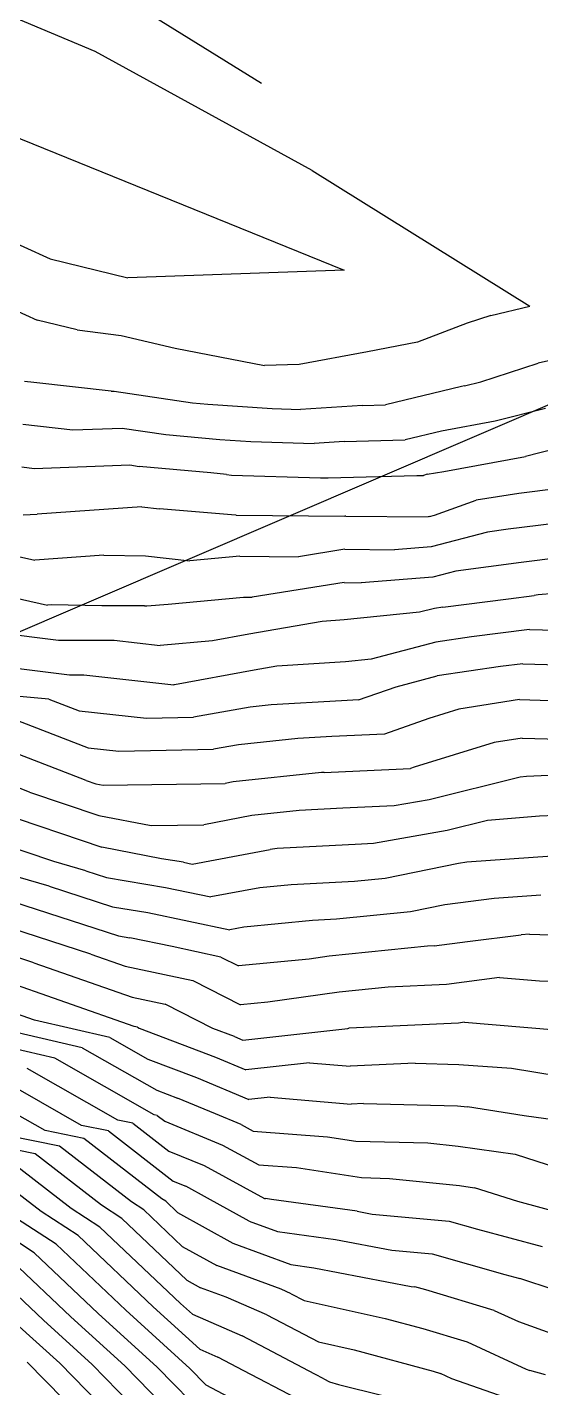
# Model space of a CAD drawing. Header units: metres. Extents: x -1120501 to 1198934, y -4928884 to 66998.
# Drawn here: x 835.8 to 888, y -841.4 to -702.9 of the extents above; entities that cross this region are included whole.
import ezdxf

# ---------------------------------------------------------------- set-up
doc = ezdxf.new("R2010")
doc.units = ezdxf.units.M
doc.layers.add('Cross Sections', color=10, linetype='Continuous')
doc.layers.add('SURF2CONTOURS', color=7, linetype='Continuous', lineweight=0)

msp = doc.modelspace()

# ---------------------------------------------------------------- linework, layer by layer
at = {"color": 7, "lineweight": 0}
msp.add_circle((-684.64, 190.5), 66807.04, dxfattribs=at)
at = {"layer": 'Cross Sections', "linetype": 'Continuous', "lineweight": 30}
msp.add_line((348.21, -973.18), (918.02, -728.82), dxfattribs=at)
at = {"layer": 'SURF2CONTOURS', "color": 2, "linetype": 'Continuous', "lineweight": -3}
for p, q in [((859.58, -708.66, 265.5), (829.7, -690.06, 265.5)), ((811.92, -704.93, 266.5), (868.01, -727.66, 266.5)), ((830.96, -723.26, 266.5), (838.1, -726.52, 266.5)), ((838.1, -726.52, 266.5), (845.99, -728.45, 266.5)), ((868.01, -727.66, 266.5), (845.99, -728.45, 266.5)), ((881.9, -739.02, 265.5), (887.74, -737.14, 265.5)), ((889.83, -736.64, 265.5), (887.74, -737.14, 265.5)), ((836.44, -739.11, 265.5), (835.47, -738.99, 265.5)), ((844.29, -739.98, 265.5), (836.44, -739.11, 265.5)), ((880.26, -739.44, 265.5), (881.9, -739.02, 265.5)), ((844.29, -739.98, 265.5), (844.59, -739.97, 265.5)), ((844.59, -739.97, 265.5), (852.57, -741.17, 265.5)), ((879.93, -739.5, 265.5), (872.21, -741.37, 265.5)), ((880.26, -739.44, 265.5), (879.93, -739.5, 265.5)), ((852.57, -741.17, 265.5), (854.13, -741.31, 265.5)), ((854.13, -741.31, 265.5), (860.66, -741.75, 265.5)), ((860.66, -741.75, 265.5), (863.56, -741.84, 265.5)), ((869.86, -741.43, 265.5), (863.56, -741.84, 265.5)), ((869.86, -741.43, 265.5), (872.21, -741.37, 265.5)), ((895.53, -744.33, 264.5), (887.92, -746.25, 264.5)), ((836.46, -747.83, 264.5), (846.21, -747.49, 264.5)), ((846.21, -747.49, 264.5), (847.16, -747.63, 264.5)), ((878.14, -748.16, 264.5), (886.46, -746.61, 264.5)), ((887.92, -746.25, 264.5), (886.46, -746.61, 264.5)), ((835.21, -747.69, 264.5), (836.46, -747.83, 264.5)), ((854.44, -748.28, 264.5), (847.16, -747.63, 264.5)), ((856.02, -748.47, 264.5), (854.44, -748.28, 264.5)), ((856.02, -748.47, 264.5), (856.54, -748.51, 264.5)), ((856.54, -748.51, 264.5), (865.61, -748.79, 264.5)), ((865.61, -748.79, 264.5), (866.39, -748.79, 264.5)), ((866.39, -748.79, 264.5), (875.38, -748.56, 264.5)), ((875.38, -748.56, 264.5), (876.08, -748.56, 264.5)), ((876.46, -748.42, 264.5), (876.08, -748.56, 264.5)), ((876.46, -748.42, 264.5), (878.14, -748.16, 264.5)), ((892.35, -753.07, 263.5), (884.7, -754.03, 263.5)), ((882.58, -754.31, 263.5), (876.85, -755.82, 263.5)), ((884.7, -754.03, 263.5), (882.58, -754.31, 263.5)), ((830.41, -755.82, 263.5), (836.53, -757.18, 263.5)), ((876.85, -755.82, 263.5), (873.13, -756.11, 263.5)), ((843.55, -756.66, 263.5), (836.53, -757.18, 263.5)), ((843.55, -756.66, 263.5), (847.78, -756.74, 263.5)), ((847.78, -756.74, 263.5), (852.29, -757.24, 263.5)), ((857.39, -756.78, 263.5), (852.29, -757.24, 263.5)), ((857.39, -756.78, 263.5), (863.36, -756.82, 263.5)), ((868.08, -756.07, 263.5), (863.36, -756.82, 263.5)), ((868.08, -756.07, 263.5), (873.13, -756.11, 263.5)), ((897.32, -759.9, 262.5), (887.73, -760.71, 262.5)), ((878.03, -761.95, 262.5), (884.73, -761.11, 262.5)), ((884.73, -761.11, 262.5), (887.33, -760.76, 262.5)), ((887.73, -760.71, 262.5), (887.33, -760.76, 262.5)), ((875.65, -762.48, 262.5), (868.01, -763.26, 262.5)), ((877.18, -762.08, 262.5), (875.65, -762.48, 262.5)), ((878.03, -761.95, 262.5), (877.18, -762.08, 262.5)), ((828.9, -764.05, 262.5), (838.95, -765.33, 262.5)), ((865.75, -763.41, 262.5), (858.29, -764.7, 262.5)), ((868.01, -763.26, 262.5), (865.75, -763.41, 262.5)), ((838.95, -765.33, 262.5), (844.61, -765.33, 262.5)), ((844.61, -765.33, 262.5), (849.29, -765.85, 262.5)), ((854.62, -765.38, 262.5), (849.29, -765.85, 262.5)), ((858.29, -764.7, 262.5), (854.62, -765.38, 262.5)), ((883.91, -767.99, 261.5), (877.47, -768.94, 261.5)), ((886.17, -767.71, 261.5), (883.91, -767.99, 261.5)), ((886.17, -767.71, 261.5), (894.55, -767.94, 261.5)), ((837.96, -771.33, 261.5), (818.71, -769.51, 261.5)), ((873.28, -770.05, 261.5), (877.47, -768.94, 261.5)), ((869.47, -771.4, 261.5), (873.28, -770.05, 261.5)), ((837.96, -771.33, 261.5), (841.03, -772.52, 261.5)), ((841.03, -772.52, 261.5), (847.89, -773.24, 261.5)), ((858.44, -772.13, 261.5), (852.68, -773.15, 261.5)), ((860.59, -771.91, 261.5), (858.44, -772.13, 261.5)), ((867.73, -771.48, 261.5), (860.59, -771.91, 261.5)), ((869.47, -771.4, 261.5), (867.73, -771.48, 261.5)), ((847.89, -773.24, 261.5), (852.68, -773.15, 261.5)), ((841.76, -779.61, 260.5), (830.32, -775.18, 260.5)), ((886.13, -775.27, 260.5), (883.28, -775.72, 260.5)), ((886.13, -775.27, 260.5), (889.94, -775.39, 260.5)), ((883.28, -775.72, 260.5), (875.12, -778.24, 260.5)), ((865.68, -778.79, 260.5), (856.72, -779.72, 260.5)), ((865.95, -778.77, 260.5), (865.68, -778.79, 260.5)), ((865.95, -778.77, 260.5), (869.58, -778.6, 260.5)), ((869.58, -778.6, 260.5), (874.74, -778.38, 260.5)), ((875.12, -778.24, 260.5), (874.74, -778.38, 260.5)), ((841.76, -779.61, 260.5), (842.74, -779.94, 260.5)), ((842.74, -779.94, 260.5), (843.48, -780.08, 260.5)), ((843.48, -780.08, 260.5), (855.88, -779.89, 260.5)), ((856.72, -779.72, 260.5), (855.88, -779.89, 260.5)), ((830.25, -781.96, 259.5), (843.35, -786.38, 259.5)), ((887.88, -783.24, 259.5), (882.58, -783.66, 259.5)), ((892.66, -783.02, 259.5), (887.88, -783.24, 259.5)), ((878.47, -784.68, 259.5), (870.99, -786.02, 259.5)), ((882.58, -783.66, 259.5), (878.47, -784.68, 259.5)), ((849.42, -787.55, 259.5), (843.35, -786.38, 259.5)), ((869.78, -786.08, 259.5), (861.17, -786.53, 259.5)), ((870.99, -786.02, 259.5), (869.78, -786.08, 259.5)), ((837.98, -790.35, 258.5), (827.89, -787.4, 258.5)), ((851.66, -787.92, 259.5), (849.42, -787.55, 259.5)), ((852.54, -788.11, 259.5), (857.2, -787.23, 259.5)), ((857.2, -787.23, 259.5), (860.48, -786.6, 259.5)), ((861.17, -786.53, 259.5), (860.48, -786.6, 259.5)), ((851.66, -787.92, 259.5), (852.54, -788.11, 259.5)), ((837.98, -790.35, 258.5), (844.43, -792.44, 258.5)), ((883.25, -791.61, 258.5), (878.23, -792.24, 258.5)), ((888.01, -791.25, 258.5), (883.25, -791.61, 258.5)), ((844.43, -792.44, 258.5), (848.01, -793.04, 258.5)), ((848.01, -793.04, 258.5), (856.36, -794.78, 258.5)), ((874.74, -792.95, 258.5), (867.21, -793.71, 258.5)), ((878.23, -792.24, 258.5), (874.74, -792.95, 258.5)), ((842.22, -797.26, 257.5), (830.5, -793.45, 257.5)), ((857.79, -794.51, 258.5), (856.36, -794.78, 258.5)), ((864.77, -793.84, 258.5), (857.79, -794.51, 258.5)), ((867.21, -793.71, 258.5), (864.77, -793.84, 258.5)), ((842.22, -797.26, 257.5), (845.72, -798.48, 257.5)), ((845.72, -798.48, 257.5), (852.62, -799.96, 257.5)), ((846.65, -804.62, 256.5), (830.61, -799.02, 256.5)), ((852.62, -799.96, 257.5), (857.45, -802.41, 257.5)), ((883.82, -799.65, 257.5), (878.4, -800.35, 257.5)), ((883.82, -799.65, 257.5), (887.88, -799.98, 257.5)), ((887.88, -799.98, 257.5), (892.87, -800.14, 257.5)), ((867.48, -801.15, 257.5), (860.22, -802.14, 257.5)), ((872.49, -800.63, 257.5), (867.48, -801.15, 257.5)), ((878.4, -800.35, 257.5), (872.49, -800.63, 257.5)), ((860.22, -802.14, 257.5), (857.45, -802.41, 257.5)), ((841.36, -806.79, 255.5), (826.35, -803.35, 255.5)), ((846.97, -804.7, 256.5), (846.65, -804.62, 256.5)), ((846.97, -804.7, 256.5), (847.14, -804.79, 256.5)), ((847.14, -804.79, 256.5), (854.92, -807.75, 256.5)), ((841.36, -806.79, 255.5), (848.95, -811.12, 255.5)), ((854.92, -807.75, 256.5), (857.99, -809.03, 256.5)), ((864.48, -808.31, 256.5), (857.99, -809.03, 256.5)), ((864.48, -808.31, 256.5), (868.6, -808.67, 256.5)), ((875.21, -808.37, 256.5), (868.6, -808.67, 256.5)), ((875.21, -808.37, 256.5), (879.67, -808.48, 256.5)), ((879.67, -808.48, 256.5), (885.04, -808.87, 256.5)), ((844.98, -814.15, 254.5), (835.75, -808.89, 254.5)), ((885.04, -808.87, 256.5), (889.78, -809.64, 256.5)), ((837.57, -815.22, 253.5), (830.14, -810.99, 253.5)), ((848.95, -811.12, 255.5), (851.06, -811.92, 255.5)), ((854.91, -813.53, 255.5), (851.06, -811.92, 255.5)), ((857.51, -814.6, 255.5), (854.91, -813.53, 255.5)), ((841.53, -816.02, 253.5), (837.57, -815.22, 253.5)), ((846.5, -814.46, 254.5), (844.98, -814.15, 254.5)), ((846.5, -814.46, 254.5), (850.17, -817.3, 254.5)), ((857.51, -814.6, 255.5), (858.74, -815.27, 255.5)), ((858.74, -815.27, 255.5), (866.32, -815.84, 255.5)), ((836.55, -817.58, 252.5), (830.15, -816.29, 252.5)), ((849.45, -822.16, 253.5), (841.53, -816.02, 253.5)), ((866.32, -815.84, 255.5), (869.18, -816.28, 255.5)), ((869.18, -816.28, 255.5), (876.5, -816.47, 255.5)), ((876.5, -816.47, 255.5), (879.61, -816.79, 255.5)), ((879.61, -816.79, 255.5), (885.39, -817.61, 255.5)), ((843.3, -822.81, 252.5), (836.55, -817.58, 252.5)), ((850.17, -817.3, 254.5), (853.75, -818.78, 254.5)), ((885.39, -817.61, 255.5), (890.76, -819.34, 255.5)), ((837.16, -823.46, 251.5), (831.57, -819.14, 251.5)), ((853.75, -818.78, 254.5), (859.9, -822.13, 254.5)), ((849.84, -822.41, 253.5), (849.45, -822.16, 253.5)), ((859.9, -822.13, 254.5), (860, -822.14, 254.5)), ((860.6, -822.23, 254.5), (860, -822.14, 254.5)), ((869.33, -823.42, 254.5), (860.6, -822.23, 254.5)), ((840.93, -825.9, 251.5), (837.16, -823.46, 251.5)), ((845.38, -824.15, 252.5), (843.3, -822.81, 252.5)), ((849.84, -822.41, 253.5), (851.06, -823.57, 253.5)), ((851.06, -823.57, 253.5), (856.67, -826.68, 253.5)), ((869.33, -823.42, 254.5), (870.86, -823.71, 254.5)), ((870.86, -823.71, 254.5), (878.68, -824.42, 254.5)), ((836.47, -827.65, 250.5), (831.01, -824.11, 250.5)), ((845.38, -824.15, 252.5), (852, -830.44, 252.5)), ((878.68, -824.42, 254.5), (881.58, -825.24, 254.5)), ((848.56, -833.15, 251.5), (840.93, -825.9, 251.5)), ((881.58, -825.24, 254.5), (888.14, -827, 254.5)), ((842.98, -833.83, 250.5), (836.47, -827.65, 250.5)), ((856.67, -826.68, 253.5), (862.56, -828.86, 253.5)), ((862.56, -828.86, 253.5), (864.92, -829.19, 253.5)), ((864.92, -829.19, 253.5), (874.83, -831.08, 253.5)), ((837.4, -834.51, 249.5), (832.02, -829.4, 249.5)), ((852, -830.44, 252.5), (853.39, -831.21, 252.5)), ((855.98, -832.17, 252.5), (853.39, -831.21, 252.5)), ((874.83, -831.08, 253.5), (875.2, -831.11, 253.5)), ((876.3, -831.42, 253.5), (875.2, -831.11, 253.5)), ((883.27, -833.51, 253.5), (876.3, -831.42, 253.5)), ((848.56, -833.15, 251.5), (853.31, -837.47, 251.5)), ((860.13, -833.97, 252.5), (855.98, -832.17, 252.5)), ((842.37, -839.03, 249.5), (837.4, -834.51, 249.5)), ((848.99, -839.29, 250.5), (842.98, -833.83, 250.5)), ((860.13, -833.97, 252.5), (865.38, -836.72, 252.5)), ((883.27, -833.51, 253.5), (885.73, -834.64, 253.5)), ((885.73, -834.64, 253.5), (889.41, -835.98, 253.5)), ((853.31, -837.47, 251.5), (855.14, -838.27, 251.5)), ((865.38, -836.72, 252.5), (869.03, -837.52, 252.5)), ((869.03, -837.52, 252.5), (877.06, -839.71, 252.5)), ((842.16, -845.3, 248.5), (835.75, -838.77, 248.5)), ((857.81, -839.66, 251.5), (855.14, -838.27, 251.5)), ((850.46, -847.28, 249.5), (842.37, -839.03, 249.5)), ((848.99, -839.29, 250.5), (854.4, -844.81, 250.5)), ((863.12, -842.46, 251.5), (857.81, -839.66, 251.5)), ((877.06, -839.71, 252.5), (877.8, -839.93, 252.5)), ((878.95, -840.47, 252.5), (877.8, -839.93, 252.5)), ((885.73, -842.86, 252.5), (878.95, -840.47, 252.5))]:
    msp.add_line(p, q, dxfattribs=at)
at = {"layer": 'SURF2CONTOURS', "color": 4, "linetype": 'Continuous', "lineweight": -3}
for p, q in [((842.65, -705.42, 266), (811.1, -692.19, 266)), ((864.74, -717.52, 266), (842.65, -705.42, 266)), ((864.74, -717.52, 266), (886.91, -731.32, 266)), ((833.19, -731.11, 266), (836.77, -732.75, 266)), ((882.92, -732.27, 266), (880.5, -733.05, 266)), ((882.92, -732.27, 266), (886.91, -731.32, 266)), ((840.82, -733.74, 266), (836.77, -732.75, 266)), ((840.82, -733.74, 266), (845.3, -734.3, 266)), ((880.5, -733.05, 266), (875.48, -734.98, 266)), ((845.3, -734.3, 266), (850.79, -735.6, 266)), ((875.48, -734.98, 266), (870.37, -735.96, 266)), ((850.79, -735.6, 266), (859.88, -737.38, 266)), ((870.37, -735.96, 266), (863.42, -737.25, 266)), ((863.42, -737.25, 266), (859.88, -737.38, 266)), ((888.48, -741.74, 265), (883.36, -743.03, 265)), ((835.32, -743.35, 265), (840.38, -743.91, 265)), ((883.36, -743.03, 265), (877.89, -744.05, 265)), ((840.38, -743.91, 265), (845.4, -743.73, 265)), ((845.4, -743.73, 265), (849.87, -744.4, 265)), ((849.87, -744.4, 265), (855.36, -744.9, 265)), ((877.89, -744.05, 265), (874.2, -744.94, 265)), ((855.36, -744.9, 265), (858.51, -745.11, 265)), ((858.51, -745.11, 265), (864.96, -745.3, 265)), ((867.99, -745.11, 265), (864.96, -745.3, 265)), ((867.99, -745.11, 265), (874.2, -744.94, 265)), ((885.77, -750.39, 264), (881.43, -751.06, 264)), ((889.81, -749.88, 264), (885.77, -750.39, 264)), ((847.42, -751.74, 264), (836.78, -752.51, 264)), ((847.42, -751.74, 264), (849.2, -751.95, 264)), ((877.19, -752.61, 264), (881.43, -751.06, 264)), ((835.35, -752.55, 264), (836.78, -752.51, 264)), ((856.54, -752.57, 264), (849.2, -751.95, 264)), ((856.97, -752.61, 264), (856.54, -752.57, 264)), ((857.03, -752.61, 264), (856.97, -752.61, 264)), ((857.03, -752.61, 264), (868.08, -752.69, 264)), ((868.17, -752.68, 264), (868.08, -752.69, 264)), ((868.17, -752.68, 264), (876.54, -752.75, 264)), ((876.68, -752.74, 264), (876.54, -752.75, 264)), ((876.68, -752.74, 264), (877.19, -752.61, 264)), ((890.04, -756.89, 263), (886.01, -757.4, 263)), ((879.37, -758.28, 263), (877.02, -758.89, 263)), ((886.01, -757.4, 263), (879.37, -758.28, 263)), ((824.86, -758.87, 263), (837.82, -761.75, 263)), ((868, -759.46, 263), (858.64, -760.95, 263)), ((868, -759.46, 263), (869.73, -759.47, 263)), ((877.02, -758.89, 263), (869.73, -759.47, 263)), ((850.08, -761.64, 263), (857.76, -760.94, 263)), ((857.76, -760.94, 263), (858.64, -760.95, 263)), ((838.22, -761.72, 263), (837.82, -761.75, 263)), ((843.33, -761.81, 263), (838.22, -761.72, 263)), ((847.7, -761.81, 263), (843.33, -761.81, 263)), ((847.7, -761.81, 263), (847.92, -761.83, 263)), ((847.92, -761.83, 263), (850.08, -761.64, 263)), ((886.86, -764.23, 262), (880.97, -764.97, 262)), ((886.86, -764.23, 262), (890.81, -764.34, 262)), ((877.33, -765.51, 262), (870.75, -767.25, 262)), ((880.97, -764.97, 262), (877.33, -765.51, 262)), ((819.31, -766.21, 262), (840.06, -768.85, 262)), ((858.85, -768.37, 262), (850.74, -769.86, 262)), ((861.15, -767.97, 262), (858.85, -768.37, 262)), ((868.14, -767.51, 262), (861.15, -767.97, 262)), ((870.75, -767.25, 262), (868.14, -767.51, 262)), ((840.06, -768.85, 262), (841.52, -768.85, 262)), ((841.52, -768.85, 262), (850.66, -769.87, 262)), ((850.74, -769.86, 262), (850.66, -769.87, 262)), ((879.68, -772.34, 261), (876.63, -773.28, 261)), ((885.85, -771.35, 261), (879.68, -772.34, 261)), ((885.85, -771.35, 261), (894.06, -771.63, 261)), ((834.14, -773.25, 261), (841.94, -776.27, 261)), ((876.63, -773.28, 261), (872.1, -774.89, 261)), ((866.75, -775.12, 261), (863.3, -775.33, 261)), ((872.1, -774.89, 261), (866.75, -775.12, 261)), ((841.94, -776.27, 261), (845.06, -776.6, 261)), ((845.06, -776.6, 261), (854.72, -776.42, 261)), ((857.26, -775.97, 261), (854.72, -776.42, 261)), ((863.3, -775.33, 261), (857.26, -775.97, 261)), ((836, -780.78, 260), (826.5, -777.1, 260)), ((885.92, -779.25, 260), (876.64, -781.55, 260)), ((886.56, -779.2, 260), (885.92, -779.25, 260)), ((896.23, -778.76, 260), (886.56, -779.2, 260)), ((836, -780.78, 260), (843.05, -783.16, 260)), ((873.08, -782.18, 260), (867.86, -782.42, 260)), ((876.64, -781.55, 260), (873.08, -782.18, 260)), ((838.46, -787.85, 259), (824.49, -783.13, 259)), ((843.05, -783.16, 260), (848.36, -784.18, 260)), ((858.6, -783.16, 260), (853.73, -784.1, 260)), ((863.43, -782.66, 260), (858.6, -783.16, 260)), ((867.86, -782.42, 260), (863.43, -782.66, 260)), ((848.36, -784.18, 260), (853.73, -784.1, 260)), ((889.15, -787.28, 259), (880.49, -787.92, 259)), ((841.72, -788.8, 259), (838.46, -787.85, 259)), ((841.72, -788.8, 259), (843.81, -789.48, 259)), ((879.64, -788.03, 259), (872.16, -789.55, 259)), ((880.49, -787.92, 259), (879.64, -788.03, 259)), ((843.81, -789.48, 259), (849.83, -790.48, 259)), ((849.83, -790.48, 259), (854.45, -791.44, 259)), ((859.43, -790.51, 259), (854.45, -791.44, 259)), ((862.6, -790.2, 259), (859.43, -790.51, 259)), ((869.06, -789.86, 259), (862.6, -790.2, 259)), ((872.16, -789.55, 259), (869.06, -789.86, 259)), ((834.24, -791.9, 258), (845.05, -795.41, 258)), ((836.41, -798.14, 257), (826.76, -795, 257)), ((845.05, -795.41, 258), (846.18, -795.6, 258)), ((850.5, -796.5, 258), (846.18, -795.6, 258)), ((877.15, -796.42, 258), (880.55, -795.98, 258)), ((880.55, -795.98, 258), (886.01, -795.29, 258)), ((886.87, -795.22, 258), (886.01, -795.29, 258)), ((886.87, -795.22, 258), (894.94, -795.48, 258)), ((855.45, -797.56, 258), (850.5, -796.5, 258)), ((876.48, -796.45, 258), (866.48, -797.48, 258)), ((877.15, -796.42, 258), (876.48, -796.45, 258)), ((836.41, -798.14, 257), (846.42, -801.63, 257)), ((855.45, -797.56, 258), (857.25, -798.47, 258)), ((864.44, -797.76, 258), (857.25, -798.47, 258)), ((866.48, -797.48, 258), (864.44, -797.76, 258)), ((836.5, -803.99, 256), (824.81, -799.9, 256)), ((838.56, -807.84, 255), (816.2, -802.71, 255)), ((846.42, -801.63, 257), (849.8, -802.36, 257)), ((854.64, -804.82, 257), (849.8, -802.36, 257)), ((844.17, -805.74, 256), (836.5, -803.99, 256)), ((879.64, -804.28, 257), (868.51, -804.81, 257)), ((880.24, -804.2, 257), (879.64, -804.28, 257)), ((880.24, -804.2, 257), (889.5, -804.95, 257)), ((844.17, -805.74, 256), (848.04, -807.95, 256)), ((856.85, -805.66, 257), (854.64, -804.82, 257)), ((856.85, -805.66, 257), (857.68, -806.01, 257)), ((857.68, -806.01, 257), (868.37, -804.83, 257)), ((868.37, -804.83, 257), (868.49, -804.81, 257)), ((868.51, -804.81, 257), (868.49, -804.81, 257)), ((848.68, -813.62, 255), (838.56, -807.84, 255)), ((848.04, -807.95, 256), (852.99, -809.83, 256)), ((852.99, -809.83, 256), (858.3, -812.05, 256)), ((841.27, -814.69, 254), (832.95, -809.94, 254)), ((860.46, -811.81, 256), (858.3, -812.05, 256)), ((860.46, -811.81, 256), (868.71, -812.53, 256)), ((869.98, -812.47, 256), (868.71, -812.53, 256)), ((869.98, -812.47, 256), (879.53, -812.71, 256)), ((848.99, -813.68, 255), (848.68, -813.62, 255)), ((848.99, -813.68, 255), (849.74, -814.25, 255)), ((879.53, -812.71, 256), (880.54, -812.79, 256)), ((886.3, -813.72, 256), (880.54, -812.79, 256)), ((889.51, -814.17, 256), (886.3, -813.72, 256)), ((844.02, -815.24, 254), (841.27, -814.69, 254)), ((844.02, -815.24, 254), (850.61, -820.35, 254)), ((849.74, -814.25, 255), (855.63, -816.69, 255)), ((839.04, -816.8, 253), (833.86, -815.76, 253)), ((846.38, -822.48, 253), (839.04, -816.8, 253)), ((855.63, -816.69, 255), (859.32, -818.7, 255)), ((840.23, -823.14, 252), (834.06, -818.36, 252)), ((859.32, -818.7, 255), (863.16, -818.99, 255)), ((863.16, -818.99, 255), (869.76, -820, 255)), ((850.61, -820.35, 254), (851.88, -820.87, 254)), ((854.11, -822.08, 254), (851.88, -820.87, 254)), ((869.76, -820, 255), (872.61, -820.08, 255)), ((872.61, -820.08, 255), (879.75, -820.82, 255)), ((879.75, -820.82, 255), (881.28, -821.04, 255)), ((858.32, -824.42, 254), (854.11, -822.08, 254)), ((885.66, -822.45, 255), (881.28, -821.04, 255)), ((843.15, -825.03, 252), (840.23, -823.14, 252)), ((847.61, -823.28, 253), (846.38, -822.48, 253)), ((847.61, -823.28, 253), (851.53, -827, 253)), ((890.42, -823.73, 255), (885.66, -822.45, 255)), ((838.7, -826.78, 251), (834.08, -823.79, 251)), ((851.35, -832.81, 252), (843.15, -825.03, 252)), ((858.32, -824.42, 254), (861.22, -825.5, 254)), ((861.22, -825.5, 254), (867.13, -826.3, 254)), ((867.13, -826.3, 254), (872.84, -827.4, 254)), ((845.77, -833.49, 251), (838.7, -826.78, 251)), ((851.53, -827, 253), (855.03, -828.94, 253)), ((872.84, -827.4, 254), (876.94, -827.77, 254)), ((876.94, -827.77, 254), (884.35, -829.87, 254)), ((840.19, -834.17, 250), (834.24, -828.53, 250)), ((861.59, -831.37, 253), (855.03, -828.94, 253)), ((884.35, -829.87, 254), (885.87, -830.27, 254)), ((889.36, -831.41, 254), (885.87, -830.27, 254)), ((862.62, -831.82, 253), (861.59, -831.37, 253)), ((862.62, -831.82, 253), (863.94, -832.51, 253)), ((851.35, -832.81, 252), (852.57, -833.91, 252)), ((863.94, -832.51, 253), (872.18, -834.33, 253)), ((845.68, -839.16, 250), (840.19, -834.17, 250)), ((852.29, -839.42, 251), (845.77, -833.49, 251)), ((852.57, -833.91, 252), (857.64, -836.12, 252)), ((872.18, -834.33, 253), (875.99, -835.36, 253)), ((839.06, -838.9, 249), (834.61, -834.85, 249)), ((865.02, -839.99, 252), (857.64, -836.12, 252)), ((875.99, -835.36, 253), (880.53, -836.72, 253)), ((880.53, -836.72, 253), (886.52, -839.48, 253)), ((846.31, -846.29, 249), (839.06, -838.9, 249)), ((854.62, -848.28, 250), (845.68, -839.16, 250)), ((852.29, -839.42, 251), (853.94, -841.1, 251)), ((865.94, -840.47, 252), (865.02, -839.99, 252)), ((886.52, -839.48, 253), (886.9, -839.63, 253)), ((888.49, -840.08, 253), (886.9, -839.63, 253)), ((853.94, -841.1, 251), (860.31, -844.45, 251)), ((865.94, -840.47, 252), (866.51, -840.79, 252)), ((866.51, -840.79, 252), (867.43, -841.05, 252)), ((867.43, -841.05, 252), (876.44, -843.31, 252))]:
    msp.add_line(p, q, dxfattribs=at)

doc.saveas('drawing.dxf')
